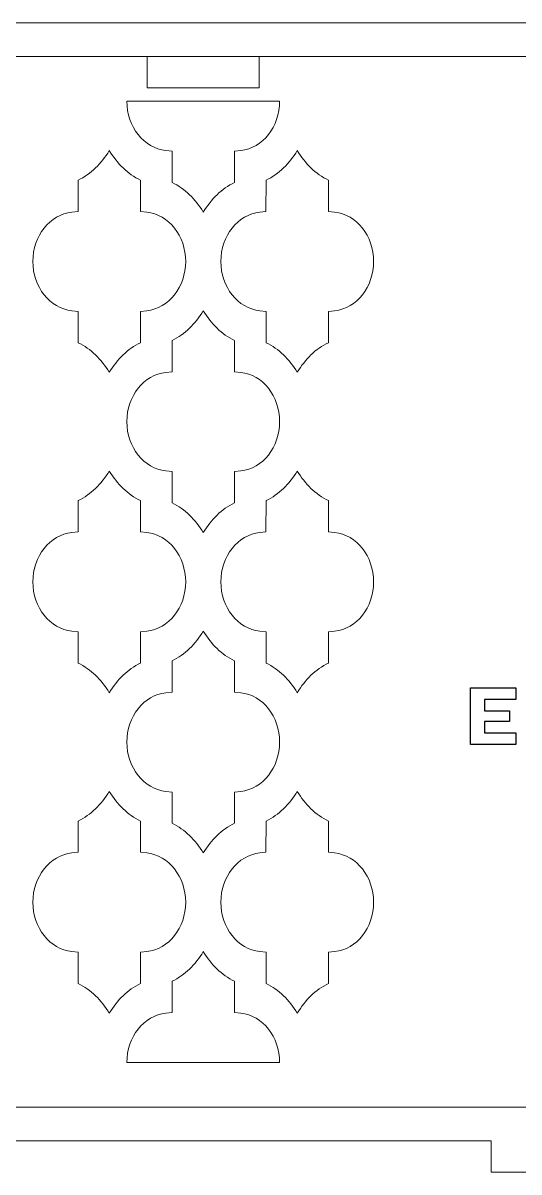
# Model space of a CAD drawing. Header units: millimetres. Extents: x 67 to 343, y 15 to 379.
# Drawn here: x 185.5 to 229.8, y 162 to 264.8 of the extents above; entities that cross this region are included whole.
import ezdxf

# ---------------------------------------------------------------- set-up
doc = ezdxf.new("R2010")
doc.units = ezdxf.units.MM
doc.header["$MEASUREMENT"] = 0
doc.layers.add('Layer 1', color=7, linetype='Continuous')

msp = doc.modelspace()

# ---------------------------------------------------------------- linework, layer by layer
at = {"layer": 'Layer 1', "color": 250, "lineweight": 20}
for points, knots in [([(113.7017, 264.845), (113.7017, 264.845), (289.441, 264.845), (289.441, 264.845), (289.441, 264.845), (301.6128, 264.845), (311.5714, 254.8864), (311.5714, 242.7146), (311.5714, 242.7146), (311.5714, 242.7146), (311.5714, 186.9754), (311.5714, 186.9754), (311.5714, 186.9754), (311.5714, 174.8036), (301.6128, 164.845), (289.441, 164.845), (289.441, 164.845), (289.441, 164.845), (257.3172, 164.845), (257.3172, 164.845), (257.3172, 164.845), (257.3172, 164.845), (257.3172, 162.045), (257.3172, 162.045), (257.3172, 162.045), (257.3172, 162.045), (252.2388, 162.045), (252.2388, 162.045), (252.2388, 162.045), (252.2388, 162.045), (251.3459, 163.445), (251.3459, 163.445), (251.3459, 163.445), (251.3459, 163.445), (233.2885, 163.445), (233.2885, 163.445), (233.2885, 163.445), (233.2885, 163.445), (232.3956, 162.045), (232.3956, 162.045), (232.3956, 162.045), (232.3956, 162.045), (227.3172, 162.045), (227.3172, 162.045), (227.3172, 162.045), (227.3172, 162.045), (227.3172, 164.845), (227.3172, 164.845), (227.3172, 164.845), (227.3172, 164.845), (175.8255, 164.845), (175.8255, 164.845), (175.8255, 164.845), (175.8255, 164.845), (175.8255, 162.045), (175.8255, 162.045), (175.8255, 162.045), (175.8255, 162.045), (170.7471, 162.045), (170.7471, 162.045), (170.7471, 162.045), (170.7471, 162.045), (169.8542, 163.445), (169.8542, 163.445), (169.8542, 163.445), (169.8542, 163.445), (151.7968, 163.445), (151.7968, 163.445), (151.7968, 163.445), (151.7968, 163.445), (150.9039, 162.045), (150.9039, 162.045), (150.9039, 162.045), (150.9039, 162.045), (145.8255, 162.045), (145.8255, 162.045), (145.8255, 162.045), (145.8255, 162.045), (145.8255, 164.845), (145.8255, 164.845), (145.8255, 164.845), (145.8255, 164.845), (113.7017, 164.845), (113.7017, 164.845), (113.7017, 164.845), (101.5299, 164.845), (91.5714, 174.8036), (91.5714, 186.9754), (91.5714, 186.9754), (91.5714, 186.9754), (91.5714, 242.7146), (91.5714, 242.7146), (91.5714, 242.7146), (91.5714, 254.8864), (101.5299, 264.845), (113.7017, 264.845)], [0, 0, 0, 0, 0.04, 0.04, 0.04, 0.04, 0.08, 0.08, 0.08, 0.08, 0.12, 0.12, 0.12, 0.12, 0.16, 0.16, 0.16, 0.16, 0.2, 0.2, 0.2, 0.2, 0.24, 0.24, 0.24, 0.24, 0.28, 0.28, 0.28, 0.28, 0.32, 0.32, 0.32, 0.32, 0.36, 0.36, 0.36, 0.36, 0.4, 0.4, 0.4, 0.4, 0.44, 0.44, 0.44, 0.44, 0.48, 0.48, 0.48, 0.48, 0.52, 0.52, 0.52, 0.52, 0.56, 0.56, 0.56, 0.56, 0.6, 0.6, 0.6, 0.6, 0.64, 0.64, 0.64, 0.64, 0.68, 0.68, 0.68, 0.68, 0.72, 0.72, 0.72, 0.72, 0.76, 0.76, 0.76, 0.76, 0.8, 0.8, 0.8, 0.8, 0.84, 0.84, 0.84, 0.84, 0.88, 0.88, 0.88, 0.88, 0.92, 0.92, 0.92, 0.92, 1, 1, 1, 1]), ([(206.5715, 261.845), (206.5715, 261.845), (206.5715, 259.045), (206.5715, 259.045), (206.5715, 259.045), (206.5715, 259.045), (196.5715, 259.045), (196.5715, 259.045), (196.5715, 259.045), (196.5715, 259.045), (196.5715, 261.845), (196.5715, 261.845), (196.5715, 261.845), (196.5715, 261.845), (206.5715, 261.845), (206.5715, 261.845)], [0, 0, 0, 0, 0.2, 0.2, 0.2, 0.2, 0.4, 0.4, 0.4, 0.4, 0.6, 0.6, 0.6, 0.6, 1, 1, 1, 1]), ([(194.7396, 257.845), (194.7396, 257.845), (194.7396, 257.8449), (194.7396, 257.8449), (194.7396, 257.8449), (194.7396, 255.5574), (196.2534, 253.6431), (198.2243, 253.4347), (198.2243, 253.4347), (198.2243, 253.4347), (198.7794, 253.376), (198.7794, 253.376), (198.7794, 253.376), (198.7794, 253.376), (198.7794, 250.5754), (198.7794, 250.5754), (198.7794, 250.5754), (199.9388, 250.026), (200.8519, 249.0913), (201.5714, 247.9304), (201.5714, 247.9304), (202.2909, 249.0913), (203.2039, 250.026), (204.3634, 250.5754), (204.3634, 250.5754), (204.3634, 250.5754), (204.3637, 253.3766), (204.3637, 253.3766), (204.3637, 253.3766), (204.3637, 253.3766), (204.9189, 253.4351), (204.9189, 253.4351), (204.9189, 253.4351), (206.8896, 253.6431), (208.4032, 255.5577), (208.4032, 257.845), (208.4032, 257.845), (208.4032, 257.845), (194.7396, 257.845), (194.7396, 257.845)], [0, 0, 0, 0, 0.09090909, 0.09090909, 0.09090909, 0.09090909, 0.18181818, 0.18181818, 0.18181818, 0.18181818, 0.27272727, 0.27272727, 0.27272727, 0.27272727, 0.36363636, 0.36363636, 0.36363636, 0.36363636, 0.45454545, 0.45454545, 0.45454545, 0.45454545, 0.54545455, 0.54545455, 0.54545455, 0.54545455, 0.63636364, 0.63636364, 0.63636364, 0.63636364, 0.72727273, 0.72727273, 0.72727273, 0.72727273, 0.81818182, 0.81818182, 0.81818182, 0.81818182, 1, 1, 1, 1]), ([(193.1678, 253.4262), (192.4483, 252.2652), (191.5352, 251.3304), (190.3758, 250.7812), (190.3758, 250.7812), (190.3758, 250.7812), (190.3754, 247.98), (190.3754, 247.98), (190.3754, 247.98), (190.3754, 247.98), (189.8203, 247.9214), (189.8203, 247.9214), (189.8203, 247.9214), (187.8496, 247.7134), (186.336, 245.7988), (186.336, 243.5115), (186.336, 243.5115), (186.336, 241.224), (187.8499, 239.3097), (189.8207, 239.1014), (189.8207, 239.1014), (189.8207, 239.1014), (190.3759, 239.0427), (190.3759, 239.0427), (190.3759, 239.0427), (190.3759, 239.0427), (190.3759, 236.242), (190.3759, 236.242), (190.3759, 236.242), (191.5353, 235.6928), (192.4483, 234.758), (193.1678, 233.5971), (193.1678, 233.5971), (193.8874, 234.758), (194.8003, 235.6928), (195.9598, 236.2421), (195.9598, 236.2421), (195.9598, 236.2421), (195.9602, 239.0432), (195.9602, 239.0432), (195.9602, 239.0432), (195.9602, 239.0432), (196.5154, 239.1018), (196.5154, 239.1018), (196.5154, 239.1018), (198.4861, 239.3098), (199.9997, 241.2245), (199.9997, 243.5116), (199.9997, 243.5116), (199.9997, 245.7992), (198.4856, 247.7135), (196.5149, 247.9219), (196.5149, 247.9219), (196.5149, 247.9219), (195.9598, 247.9805), (195.9598, 247.9805), (195.9598, 247.9805), (195.9598, 247.9805), (195.9598, 250.7812), (195.9598, 250.7812), (195.9598, 250.7812), (194.8003, 251.3305), (193.8874, 252.2653), (193.1678, 253.4262)], [0, 0, 0, 0, 0.05882353, 0.05882353, 0.05882353, 0.05882353, 0.11764706, 0.11764706, 0.11764706, 0.11764706, 0.17647059, 0.17647059, 0.17647059, 0.17647059, 0.23529412, 0.23529412, 0.23529412, 0.23529412, 0.29411765, 0.29411765, 0.29411765, 0.29411765, 0.35294118, 0.35294118, 0.35294118, 0.35294118, 0.41176471, 0.41176471, 0.41176471, 0.41176471, 0.47058824, 0.47058824, 0.47058824, 0.47058824, 0.52941176, 0.52941176, 0.52941176, 0.52941176, 0.58823529, 0.58823529, 0.58823529, 0.58823529, 0.64705882, 0.64705882, 0.64705882, 0.64705882, 0.70588235, 0.70588235, 0.70588235, 0.70588235, 0.76470588, 0.76470588, 0.76470588, 0.76470588, 0.82352941, 0.82352941, 0.82352941, 0.82352941, 0.88235294, 0.88235294, 0.88235294, 0.88235294, 1, 1, 1, 1]), ([(209.975, 253.4262), (209.2554, 252.2652), (208.3424, 251.3304), (207.183, 250.7812), (207.183, 250.7812), (207.183, 250.7812), (207.1826, 247.98), (207.1826, 247.98), (207.1826, 247.98), (207.1826, 247.98), (206.6274, 247.9214), (206.6274, 247.9214), (206.6274, 247.9214), (204.6568, 247.7134), (203.1431, 245.7988), (203.1431, 243.5115), (203.1431, 243.5115), (203.1431, 241.224), (204.6571, 239.3097), (206.6278, 239.1014), (206.6278, 239.1014), (206.6278, 239.1014), (207.183, 239.0427), (207.183, 239.0427), (207.183, 239.0427), (207.183, 239.0427), (207.183, 236.242), (207.183, 236.242), (207.183, 236.242), (208.3425, 235.6928), (209.2554, 234.758), (209.975, 233.5971), (209.975, 233.5971), (210.6945, 234.758), (211.6075, 235.6928), (212.767, 236.2421), (212.767, 236.2421), (212.767, 236.2421), (212.7674, 239.0432), (212.7674, 239.0432), (212.7674, 239.0432), (212.7674, 239.0432), (213.3225, 239.1018), (213.3225, 239.1018), (213.3225, 239.1018), (215.2933, 239.3098), (216.8068, 241.2245), (216.8068, 243.5116), (216.8068, 243.5116), (216.8068, 245.7992), (215.2928, 247.7135), (213.322, 247.9219), (213.322, 247.9219), (213.322, 247.9219), (212.7669, 247.9805), (212.7669, 247.9805), (212.7669, 247.9805), (212.7669, 247.9805), (212.7669, 250.7812), (212.7669, 250.7812), (212.7669, 250.7812), (211.6075, 251.3305), (210.6945, 252.2653), (209.975, 253.4262)], [0, 0, 0, 0, 0.05882353, 0.05882353, 0.05882353, 0.05882353, 0.11764706, 0.11764706, 0.11764706, 0.11764706, 0.17647059, 0.17647059, 0.17647059, 0.17647059, 0.23529412, 0.23529412, 0.23529412, 0.23529412, 0.29411765, 0.29411765, 0.29411765, 0.29411765, 0.35294118, 0.35294118, 0.35294118, 0.35294118, 0.41176471, 0.41176471, 0.41176471, 0.41176471, 0.47058824, 0.47058824, 0.47058824, 0.47058824, 0.52941176, 0.52941176, 0.52941176, 0.52941176, 0.58823529, 0.58823529, 0.58823529, 0.58823529, 0.64705882, 0.64705882, 0.64705882, 0.64705882, 0.70588235, 0.70588235, 0.70588235, 0.70588235, 0.76470588, 0.76470588, 0.76470588, 0.76470588, 0.82352941, 0.82352941, 0.82352941, 0.82352941, 0.88235294, 0.88235294, 0.88235294, 0.88235294, 1, 1, 1, 1]), ([(201.5714, 239.0928), (200.8519, 237.9319), (199.9387, 236.9971), (198.7793, 236.4479), (198.7793, 236.4479), (198.7793, 236.4479), (198.779, 233.6467), (198.779, 233.6467), (198.779, 233.6467), (198.779, 233.6467), (198.2239, 233.5882), (198.2239, 233.5882), (198.2239, 233.5882), (196.2531, 233.38), (194.7396, 231.4655), (194.7396, 229.1783), (194.7396, 229.1783), (194.7396, 226.8907), (196.2534, 224.9764), (198.2243, 224.768), (198.2243, 224.768), (198.2243, 224.768), (198.7794, 224.7094), (198.7794, 224.7094), (198.7794, 224.7094), (198.7794, 224.7094), (198.7794, 221.9088), (198.7794, 221.9088), (198.7794, 221.9088), (199.9388, 221.3594), (200.8519, 220.4247), (201.5714, 219.2638), (201.5714, 219.2638), (202.2909, 220.4247), (203.2039, 221.3594), (204.3634, 221.9088), (204.3634, 221.9088), (204.3634, 221.9088), (204.3637, 224.7099), (204.3637, 224.7099), (204.3637, 224.7099), (204.3637, 224.7099), (204.9189, 224.7685), (204.9189, 224.7685), (204.9189, 224.7685), (206.8896, 224.9764), (208.4032, 226.8912), (208.4032, 229.1784), (208.4032, 229.1784), (208.4032, 231.4658), (206.8892, 233.3802), (204.9184, 233.5885), (204.9184, 233.5885), (204.9184, 233.5885), (204.3633, 233.6473), (204.3633, 233.6473), (204.3633, 233.6473), (204.3633, 233.6473), (204.3633, 236.448), (204.3633, 236.448), (204.3633, 236.448), (203.2039, 236.9972), (202.2909, 237.9319), (201.5714, 239.0928)], [0, 0, 0, 0, 0.05882353, 0.05882353, 0.05882353, 0.05882353, 0.11764706, 0.11764706, 0.11764706, 0.11764706, 0.17647059, 0.17647059, 0.17647059, 0.17647059, 0.23529412, 0.23529412, 0.23529412, 0.23529412, 0.29411765, 0.29411765, 0.29411765, 0.29411765, 0.35294118, 0.35294118, 0.35294118, 0.35294118, 0.41176471, 0.41176471, 0.41176471, 0.41176471, 0.47058824, 0.47058824, 0.47058824, 0.47058824, 0.52941176, 0.52941176, 0.52941176, 0.52941176, 0.58823529, 0.58823529, 0.58823529, 0.58823529, 0.64705882, 0.64705882, 0.64705882, 0.64705882, 0.70588235, 0.70588235, 0.70588235, 0.70588235, 0.76470588, 0.76470588, 0.76470588, 0.76470588, 0.82352941, 0.82352941, 0.82352941, 0.82352941, 0.88235294, 0.88235294, 0.88235294, 0.88235294, 1, 1, 1, 1]), ([(193.1678, 224.7596), (192.4483, 223.5986), (191.5352, 222.6638), (190.3758, 222.1145), (190.3758, 222.1145), (190.3758, 222.1145), (190.3754, 219.3133), (190.3754, 219.3133), (190.3754, 219.3133), (190.3754, 219.3133), (189.8203, 219.2548), (189.8203, 219.2548), (189.8203, 219.2548), (187.8496, 219.0468), (186.336, 217.1322), (186.336, 214.8449), (186.336, 214.8449), (186.336, 212.5574), (187.8499, 210.6431), (189.8207, 210.4348), (189.8207, 210.4348), (189.8207, 210.4348), (190.3759, 210.3761), (190.3759, 210.3761), (190.3759, 210.3761), (190.3759, 210.3761), (190.3759, 207.5754), (190.3759, 207.5754), (190.3759, 207.5754), (191.5353, 207.0261), (192.4483, 206.0913), (193.1678, 204.9304), (193.1678, 204.9304), (193.8874, 206.0913), (194.8003, 207.0261), (195.9598, 207.5755), (195.9598, 207.5755), (195.9598, 207.5755), (195.9602, 210.3766), (195.9602, 210.3766), (195.9602, 210.3766), (195.9602, 210.3766), (196.5154, 210.4352), (196.5154, 210.4352), (196.5154, 210.4352), (198.4861, 210.6432), (199.9997, 212.5578), (199.9997, 214.845), (199.9997, 214.845), (199.9997, 217.1325), (198.4856, 219.0468), (196.5149, 219.2552), (196.5149, 219.2552), (196.5149, 219.2552), (195.9598, 219.3139), (195.9598, 219.3139), (195.9598, 219.3139), (195.9598, 219.3139), (195.9598, 222.1146), (195.9598, 222.1146), (195.9598, 222.1146), (194.8003, 222.6639), (193.8874, 223.5987), (193.1678, 224.7596)], [0, 0, 0, 0, 0.05882353, 0.05882353, 0.05882353, 0.05882353, 0.11764706, 0.11764706, 0.11764706, 0.11764706, 0.17647059, 0.17647059, 0.17647059, 0.17647059, 0.23529412, 0.23529412, 0.23529412, 0.23529412, 0.29411765, 0.29411765, 0.29411765, 0.29411765, 0.35294118, 0.35294118, 0.35294118, 0.35294118, 0.41176471, 0.41176471, 0.41176471, 0.41176471, 0.47058824, 0.47058824, 0.47058824, 0.47058824, 0.52941176, 0.52941176, 0.52941176, 0.52941176, 0.58823529, 0.58823529, 0.58823529, 0.58823529, 0.64705882, 0.64705882, 0.64705882, 0.64705882, 0.70588235, 0.70588235, 0.70588235, 0.70588235, 0.76470588, 0.76470588, 0.76470588, 0.76470588, 0.82352941, 0.82352941, 0.82352941, 0.82352941, 0.88235294, 0.88235294, 0.88235294, 0.88235294, 1, 1, 1, 1]), ([(209.975, 224.7596), (209.2554, 223.5986), (208.3424, 222.6638), (207.183, 222.1145), (207.183, 222.1145), (207.183, 222.1145), (207.1826, 219.3133), (207.1826, 219.3133), (207.1826, 219.3133), (207.1826, 219.3133), (206.6274, 219.2548), (206.6274, 219.2548), (206.6274, 219.2548), (204.6568, 219.0468), (203.1431, 217.1322), (203.1431, 214.8449), (203.1431, 214.8449), (203.1431, 212.5574), (204.6571, 210.6431), (206.6278, 210.4348), (206.6278, 210.4348), (206.6278, 210.4348), (207.183, 210.3761), (207.183, 210.3761), (207.183, 210.3761), (207.183, 210.3761), (207.183, 207.5754), (207.183, 207.5754), (207.183, 207.5754), (208.3425, 207.0261), (209.2554, 206.0913), (209.975, 204.9304), (209.975, 204.9304), (210.6945, 206.0913), (211.6075, 207.0261), (212.767, 207.5755), (212.767, 207.5755), (212.767, 207.5755), (212.7674, 210.3766), (212.7674, 210.3766), (212.7674, 210.3766), (212.7674, 210.3766), (213.3225, 210.4352), (213.3225, 210.4352), (213.3225, 210.4352), (215.2933, 210.6432), (216.8068, 212.5578), (216.8068, 214.845), (216.8068, 214.845), (216.8068, 217.1325), (215.2928, 219.0468), (213.322, 219.2552), (213.322, 219.2552), (213.322, 219.2552), (212.7669, 219.3139), (212.7669, 219.3139), (212.7669, 219.3139), (212.7669, 219.3139), (212.7669, 222.1146), (212.7669, 222.1146), (212.7669, 222.1146), (211.6075, 222.6639), (210.6945, 223.5987), (209.975, 224.7596)], [0, 0, 0, 0, 0.05882353, 0.05882353, 0.05882353, 0.05882353, 0.11764706, 0.11764706, 0.11764706, 0.11764706, 0.17647059, 0.17647059, 0.17647059, 0.17647059, 0.23529412, 0.23529412, 0.23529412, 0.23529412, 0.29411765, 0.29411765, 0.29411765, 0.29411765, 0.35294118, 0.35294118, 0.35294118, 0.35294118, 0.41176471, 0.41176471, 0.41176471, 0.41176471, 0.47058824, 0.47058824, 0.47058824, 0.47058824, 0.52941176, 0.52941176, 0.52941176, 0.52941176, 0.58823529, 0.58823529, 0.58823529, 0.58823529, 0.64705882, 0.64705882, 0.64705882, 0.64705882, 0.70588235, 0.70588235, 0.70588235, 0.70588235, 0.76470588, 0.76470588, 0.76470588, 0.76470588, 0.82352941, 0.82352941, 0.82352941, 0.82352941, 0.88235294, 0.88235294, 0.88235294, 0.88235294, 1, 1, 1, 1]), ([(201.5714, 210.4262), (200.8519, 209.2653), (199.9387, 208.3305), (198.7793, 207.7812), (198.7793, 207.7812), (198.7793, 207.7812), (198.779, 204.9801), (198.779, 204.9801), (198.779, 204.9801), (198.779, 204.9801), (198.2239, 204.9215), (198.2239, 204.9215), (198.2239, 204.9215), (196.2531, 204.7134), (194.7396, 202.7989), (194.7396, 200.5116), (194.7396, 200.5116), (194.7396, 198.2241), (196.2534, 196.3098), (198.2243, 196.1014), (198.2243, 196.1014), (198.2243, 196.1014), (198.7794, 196.0427), (198.7794, 196.0427), (198.7794, 196.0427), (198.7794, 196.0427), (198.7794, 193.2421), (198.7794, 193.2421), (198.7794, 193.2421), (199.9388, 192.6929), (200.8519, 191.7581), (201.5714, 190.5972), (201.5714, 190.5972), (202.2909, 191.7581), (203.2039, 192.6929), (204.3634, 193.2421), (204.3634, 193.2421), (204.3634, 193.2421), (204.3637, 196.0433), (204.3637, 196.0433), (204.3637, 196.0433), (204.3637, 196.0433), (204.9189, 196.1019), (204.9189, 196.1019), (204.9189, 196.1019), (206.8896, 196.3099), (208.4032, 198.2245), (208.4032, 200.5117), (208.4032, 200.5117), (208.4032, 202.7993), (206.8892, 204.7136), (204.9184, 204.9219), (204.9184, 204.9219), (204.9184, 204.9219), (204.3633, 204.9806), (204.3633, 204.9806), (204.3633, 204.9806), (204.3633, 204.9806), (204.3633, 207.7813), (204.3633, 207.7813), (204.3633, 207.7813), (203.2039, 208.3306), (202.2909, 209.2654), (201.5714, 210.4262)], [0, 0, 0, 0, 0.05882353, 0.05882353, 0.05882353, 0.05882353, 0.11764706, 0.11764706, 0.11764706, 0.11764706, 0.17647059, 0.17647059, 0.17647059, 0.17647059, 0.23529412, 0.23529412, 0.23529412, 0.23529412, 0.29411765, 0.29411765, 0.29411765, 0.29411765, 0.35294118, 0.35294118, 0.35294118, 0.35294118, 0.41176471, 0.41176471, 0.41176471, 0.41176471, 0.47058824, 0.47058824, 0.47058824, 0.47058824, 0.52941176, 0.52941176, 0.52941176, 0.52941176, 0.58823529, 0.58823529, 0.58823529, 0.58823529, 0.64705882, 0.64705882, 0.64705882, 0.64705882, 0.70588235, 0.70588235, 0.70588235, 0.70588235, 0.76470588, 0.76470588, 0.76470588, 0.76470588, 0.82352941, 0.82352941, 0.82352941, 0.82352941, 0.88235294, 0.88235294, 0.88235294, 0.88235294, 1, 1, 1, 1]), ([(193.1678, 196.0929), (192.4483, 194.9319), (191.5352, 193.9972), (190.3758, 193.4479), (190.3758, 193.4479), (190.3758, 193.4479), (190.3754, 190.6467), (190.3754, 190.6467), (190.3754, 190.6467), (190.3754, 190.6467), (189.8203, 190.5882), (189.8203, 190.5882), (189.8203, 190.5882), (187.8496, 190.3801), (186.336, 188.4655), (186.336, 186.1783), (186.336, 186.1783), (186.336, 183.8907), (187.8499, 181.9764), (189.8207, 181.7681), (189.8207, 181.7681), (189.8207, 181.7681), (190.3759, 181.7095), (190.3759, 181.7095), (190.3759, 181.7095), (190.3759, 181.7095), (190.3759, 178.9088), (190.3759, 178.9088), (190.3759, 178.9088), (191.5353, 178.3595), (192.4483, 177.4247), (193.1678, 176.2638), (193.1678, 176.2638), (193.8874, 177.4247), (194.8003, 178.3595), (195.9598, 178.9088), (195.9598, 178.9088), (195.9598, 178.9088), (195.9602, 181.7099), (195.9602, 181.7099), (195.9602, 181.7099), (195.9602, 181.7099), (196.5154, 181.7686), (196.5154, 181.7686), (196.5154, 181.7686), (198.4861, 181.9765), (199.9997, 183.8912), (199.9997, 186.1784), (199.9997, 186.1784), (199.9997, 188.4659), (198.4856, 190.3802), (196.5149, 190.5886), (196.5149, 190.5886), (196.5149, 190.5886), (195.9598, 190.6473), (195.9598, 190.6473), (195.9598, 190.6473), (195.9598, 190.6473), (195.9598, 193.448), (195.9598, 193.448), (195.9598, 193.448), (194.8003, 193.9972), (193.8874, 194.932), (193.1678, 196.0929)], [0, 0, 0, 0, 0.05882353, 0.05882353, 0.05882353, 0.05882353, 0.11764706, 0.11764706, 0.11764706, 0.11764706, 0.17647059, 0.17647059, 0.17647059, 0.17647059, 0.23529412, 0.23529412, 0.23529412, 0.23529412, 0.29411765, 0.29411765, 0.29411765, 0.29411765, 0.35294118, 0.35294118, 0.35294118, 0.35294118, 0.41176471, 0.41176471, 0.41176471, 0.41176471, 0.47058824, 0.47058824, 0.47058824, 0.47058824, 0.52941176, 0.52941176, 0.52941176, 0.52941176, 0.58823529, 0.58823529, 0.58823529, 0.58823529, 0.64705882, 0.64705882, 0.64705882, 0.64705882, 0.70588235, 0.70588235, 0.70588235, 0.70588235, 0.76470588, 0.76470588, 0.76470588, 0.76470588, 0.82352941, 0.82352941, 0.82352941, 0.82352941, 0.88235294, 0.88235294, 0.88235294, 0.88235294, 1, 1, 1, 1]), ([(209.975, 196.0929), (209.2554, 194.9319), (208.3424, 193.9972), (207.183, 193.4479), (207.183, 193.4479), (207.183, 193.4479), (207.1826, 190.6467), (207.1826, 190.6467), (207.1826, 190.6467), (207.1826, 190.6467), (206.6274, 190.5882), (206.6274, 190.5882), (206.6274, 190.5882), (204.6568, 190.3801), (203.1431, 188.4655), (203.1431, 186.1783), (203.1431, 186.1783), (203.1431, 183.8907), (204.6571, 181.9764), (206.6278, 181.7681), (206.6278, 181.7681), (206.6278, 181.7681), (207.183, 181.7095), (207.183, 181.7095), (207.183, 181.7095), (207.183, 181.7095), (207.183, 178.9088), (207.183, 178.9088), (207.183, 178.9088), (208.3425, 178.3595), (209.2554, 177.4247), (209.975, 176.2638), (209.975, 176.2638), (210.6945, 177.4247), (211.6075, 178.3595), (212.767, 178.9088), (212.767, 178.9088), (212.767, 178.9088), (212.7674, 181.7099), (212.7674, 181.7099), (212.7674, 181.7099), (212.7674, 181.7099), (213.3225, 181.7686), (213.3225, 181.7686), (213.3225, 181.7686), (215.2933, 181.9765), (216.8068, 183.8912), (216.8068, 186.1784), (216.8068, 186.1784), (216.8068, 188.4659), (215.2928, 190.3802), (213.322, 190.5886), (213.322, 190.5886), (213.322, 190.5886), (212.7669, 190.6473), (212.7669, 190.6473), (212.7669, 190.6473), (212.7669, 190.6473), (212.7669, 193.448), (212.7669, 193.448), (212.7669, 193.448), (211.6075, 193.9972), (210.6945, 194.932), (209.975, 196.0929)], [0, 0, 0, 0, 0.05882353, 0.05882353, 0.05882353, 0.05882353, 0.11764706, 0.11764706, 0.11764706, 0.11764706, 0.17647059, 0.17647059, 0.17647059, 0.17647059, 0.23529412, 0.23529412, 0.23529412, 0.23529412, 0.29411765, 0.29411765, 0.29411765, 0.29411765, 0.35294118, 0.35294118, 0.35294118, 0.35294118, 0.41176471, 0.41176471, 0.41176471, 0.41176471, 0.47058824, 0.47058824, 0.47058824, 0.47058824, 0.52941176, 0.52941176, 0.52941176, 0.52941176, 0.58823529, 0.58823529, 0.58823529, 0.58823529, 0.64705882, 0.64705882, 0.64705882, 0.64705882, 0.70588235, 0.70588235, 0.70588235, 0.70588235, 0.76470588, 0.76470588, 0.76470588, 0.76470588, 0.82352941, 0.82352941, 0.82352941, 0.82352941, 0.88235294, 0.88235294, 0.88235294, 0.88235294, 1, 1, 1, 1]), ([(201.5714, 181.7597), (200.8519, 180.5987), (199.9387, 179.6639), (198.7793, 179.1146), (198.7793, 179.1146), (198.7793, 179.1146), (198.779, 176.3134), (198.779, 176.3134), (198.779, 176.3134), (198.779, 176.3134), (198.2239, 176.2549), (198.2239, 176.2549), (198.2239, 176.2549), (196.2531, 176.0468), (194.7396, 174.1323), (194.7396, 171.845), (194.7396, 171.845), (194.7396, 171.845), (208.4032, 171.845), (208.4032, 171.845), (208.4032, 171.845), (208.4032, 171.845), (208.4032, 171.8451), (208.4032, 171.8451), (208.4032, 171.8451), (208.4032, 174.1326), (206.8892, 176.0469), (204.9184, 176.2552), (204.9184, 176.2552), (204.9184, 176.2552), (204.3633, 176.314), (204.3633, 176.314), (204.3633, 176.314), (204.3633, 176.314), (204.3633, 179.1147), (204.3633, 179.1147), (204.3633, 179.1147), (203.2039, 179.664), (202.2909, 180.5988), (201.5714, 181.7597)], [0, 0, 0, 0, 0.09090909, 0.09090909, 0.09090909, 0.09090909, 0.18181818, 0.18181818, 0.18181818, 0.18181818, 0.27272727, 0.27272727, 0.27272727, 0.27272727, 0.36363636, 0.36363636, 0.36363636, 0.36363636, 0.45454545, 0.45454545, 0.45454545, 0.45454545, 0.54545455, 0.54545455, 0.54545455, 0.54545455, 0.63636364, 0.63636364, 0.63636364, 0.63636364, 0.72727273, 0.72727273, 0.72727273, 0.72727273, 0.81818182, 0.81818182, 0.81818182, 0.81818182, 1, 1, 1, 1])]:
    msp.add_open_spline(points, degree=3, knots=knots, dxfattribs=at)
at = {"layer": 'Layer 1', "color": 142, "lineweight": 20}
msp.add_open_spline([(115.374, 261.845), (115.374, 261.845), (287.7687, 261.845), (287.7687, 261.845), (287.7687, 261.845), (299.2102, 261.845), (308.5713, 252.4839), (308.5713, 241.0424), (308.5713, 241.0424), (308.5713, 241.0424), (308.5713, 188.6476), (308.5713, 188.6476), (308.5713, 188.6476), (308.5713, 177.2061), (299.2102, 167.845), (287.7687, 167.845), (287.7687, 167.845), (287.7687, 167.845), (115.374, 167.845), (115.374, 167.845), (115.374, 167.845), (103.9325, 167.845), (94.5714, 177.2061), (94.5714, 188.6476), (94.5714, 188.6476), (94.5714, 188.6476), (94.5714, 241.0424), (94.5714, 241.0424), (94.5714, 241.0424), (94.5714, 252.4839), (103.9325, 261.845), (115.374, 261.845)], degree=3, knots=[0, 0, 0, 0, 0.11111111, 0.11111111, 0.11111111, 0.11111111, 0.22222222, 0.22222222, 0.22222222, 0.22222222, 0.33333333, 0.33333333, 0.33333333, 0.33333333, 0.44444444, 0.44444444, 0.44444444, 0.44444444, 0.55555556, 0.55555556, 0.55555556, 0.55555556, 0.66666667, 0.66666667, 0.66666667, 0.66666667, 0.77777778, 0.77777778, 0.77777778, 0.77777778, 1, 1, 1, 1], dxfattribs=at)
at = {"layer": 'Layer 1', "color": 250}
msp.add_open_spline([(228.9421, 203.314), (228.9421, 203.314), (226.7069, 203.314), (226.7069, 203.314), (226.7069, 203.314), (226.7069, 203.314), (226.7069, 204.3131), (226.7069, 204.3131), (226.7069, 204.3131), (226.7069, 204.3131), (229.5178, 204.3131), (229.5178, 204.3131), (229.5178, 204.3131), (229.5178, 204.3131), (229.5178, 205.3714), (229.5178, 205.3714), (229.5178, 205.3714), (229.5178, 205.3714), (225.4792, 205.3714), (225.4792, 205.3714), (225.4792, 205.3714), (225.4792, 205.3714), (225.4792, 200.2914), (225.4792, 200.2914), (225.4792, 200.2914), (225.4792, 200.2914), (229.5178, 200.2914), (229.5178, 200.2914), (229.5178, 200.2914), (229.5178, 200.2914), (229.5178, 201.3497), (229.5178, 201.3497), (229.5178, 201.3497), (229.5178, 201.3497), (226.7069, 201.3497), (226.7069, 201.3497), (226.7069, 201.3497), (226.7069, 201.3497), (226.7069, 202.3488), (226.7069, 202.3488), (226.7069, 202.3488), (226.7069, 202.3488), (228.9421, 202.3488), (228.9421, 202.3488), (228.9421, 202.3488), (228.9421, 202.3488), (228.9421, 203.314), (228.9421, 203.314)], degree=3, knots=[0, 0, 0, 0, 0.07692308, 0.07692308, 0.07692308, 0.07692308, 0.15384615, 0.15384615, 0.15384615, 0.15384615, 0.23076923, 0.23076923, 0.23076923, 0.23076923, 0.30769231, 0.30769231, 0.30769231, 0.30769231, 0.38461538, 0.38461538, 0.38461538, 0.38461538, 0.46153846, 0.46153846, 0.46153846, 0.46153846, 0.53846154, 0.53846154, 0.53846154, 0.53846154, 0.61538462, 0.61538462, 0.61538462, 0.61538462, 0.69230769, 0.69230769, 0.69230769, 0.69230769, 0.76923077, 0.76923077, 0.76923077, 0.76923077, 0.84615385, 0.84615385, 0.84615385, 0.84615385, 1, 1, 1, 1], dxfattribs=at)

doc.saveas('drawing.dxf')
